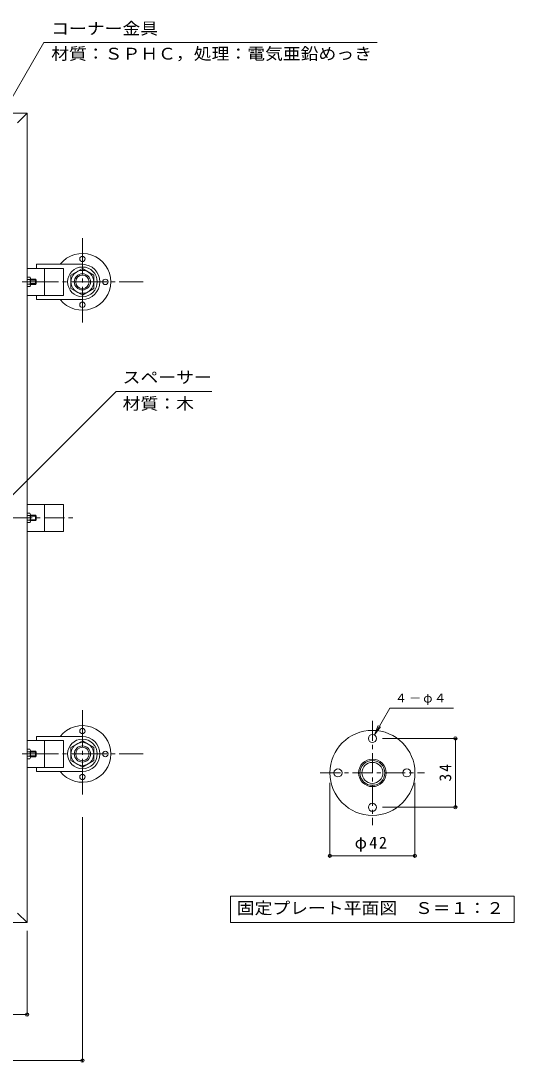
# Model space of a CAD drawing. Units: millimetres at full size, with parts at other scales. Extents: x -933 to 1138, y -790 to 804.
# Drawn here: x 719 to 1084, y 26 to 798 of the extents above; entities that cross this region are included whole.
import ezdxf
from ezdxf.enums import TextEntityAlignment as Align

# ---------------------------------------------------------------- set-up
doc = ezdxf.new("R2010")
doc.units = ezdxf.units.MM
doc.header["$LTSCALE"] = 3
doc.header["$PDMODE"] = 32
doc.header["$PDSIZE"] = 2.4
doc.linetypes.add('CHAIN1', pattern=[8, 5, -1, 1, -1])
doc.linetypes.add('CHAIN2', pattern=[12, 9, -1, 1, -1])
for name, color, linetype, lineweight in [('0-0_通り芯', 7, 'CHAIN2', 9), ('0-1_躯体', 4, 'Continuous', 9), ('0-2_仕上', 3, 'Continuous', 9), ('0-4_その他', 7, 'Continuous', 9), ('0-9', 2, 'Continuous', 9), ('0-E', 7, 'Continuous', 9)]:
    doc.layers.add(name, color=color, linetype=linetype, lineweight=lineweight)
doc.styles.add('ＭＳ ゴシック', font='')
doc.styles.get('ＭＳ ゴシック').set_extended_font_data('MS Gothic')

msp = doc.modelspace()

# ---------------------------------------------------------------- linework, layer by layer
at = {"layer": '0-0_通り芯'}
for p, q in [((764.666, 637.17), (764.666, 574.661)), ((719.988, 604.771), (809.623, 604.771)), ((764.666, 287.17), (764.666, 224.661)), ((719.988, 254.771), (809.623, 254.771))]:
    msp.add_line(p, q, dxfattribs=at)
at = {"layer": '0-1_躯体', "color": 6}
for p, q in [((730.666, 614.771), (730.666, 617.771)), ((764.666, 617.771), (730.666, 617.771)), ((730.666, 244.77), (730.666, 241.77)), ((764.666, 241.77), (730.666, 241.77))]:
    msp.add_line(p, q, dxfattribs=at)
at = {"layer": '0-1_躯体'}
for points in [[(756.166, 599.863), (756.166, 609.678), (764.666, 614.586), (773.166, 609.678), (773.166, 599.863), (764.666, 594.956)], [(756.166, 249.863), (756.166, 259.678), (764.666, 264.585), (773.166, 259.678), (773.166, 249.863), (764.666, 244.956)]]:
    msp.add_lwpolyline(points, close=True, dxfattribs=at)
at = {"layer": '0-1_躯体', "color": 6}
for points in [[(764.666, 591.771), (730.666, 591.771), (730.666, 594.771)], [(764.666, 267.77), (730.666, 267.77), (730.666, 264.77)]]:
    msp.add_lwpolyline(points, dxfattribs=at)
at = {"layer": '0-1_躯体'}
for centre, radius in [((764.666, 604.771), 11), ((764.666, 604.771), 8.5), ((764.666, 604.771), 6), ((764.666, 604.771), 5), ((764.666, 254.771), 11), ((764.666, 254.771), 8.5), ((764.666, 254.771), 6), ((764.666, 254.771), 5)]:
    msp.add_circle(centre, radius, dxfattribs=at)
at = {"layer": '0-1_躯体', "color": 6}
for centre in [(764.666, 604.771), (764.666, 254.77)]:
    msp.add_arc(centre, 13, 270, 90, dxfattribs=at)
at = {"layer": '0-2_仕上'}
for p, q in [((723.663, 729.771), (716.664, 722.771)), ((750.663, 614.771), (723.663, 614.771)), ((736.664, 594.771), (736.664, 614.771)), ((750.663, 594.771), (750.663, 614.771)), ((725.663, 608.271), (723.663, 608.271)), ((725.663, 606.469), (723.663, 606.469)), ((725.663, 603.072), (723.663, 603.072)), ((726.163, 607.37), (726.163, 602.172)), ((729.801, 606.771), (726.163, 606.771)), ((730.501, 606.071), (726.163, 606.071)), ((730.501, 603.471), (726.163, 603.471)), ((729.801, 602.771), (726.163, 602.771)), ((729.801, 606.771), (729.801, 602.771)), ((729.801, 606.771), (730.501, 606.071)), ((730.501, 603.471), (729.801, 602.771)), ((730.501, 606.071), (730.501, 603.471)), ((725.663, 601.271), (723.663, 601.271)), ((750.663, 594.771), (723.663, 594.771)), ((750.663, 439.771), (723.663, 439.771)), ((725.663, 433.271), (723.663, 433.271)), ((726.163, 432.37), (726.163, 427.171)), ((736.664, 419.771), (736.664, 439.771)), ((750.663, 419.771), (750.663, 439.771)), ((725.663, 431.469), (723.663, 431.469)), ((725.663, 428.072), (723.663, 428.072)), ((725.663, 426.271), (723.663, 426.271)), ((729.801, 431.771), (726.163, 431.771)), ((730.501, 431.07), (726.163, 431.07)), ((730.501, 428.471), (726.163, 428.471)), ((729.801, 427.77), (726.163, 427.77)), ((729.801, 431.771), (729.801, 427.77)), ((729.801, 431.771), (730.501, 431.07)), ((730.501, 428.471), (729.801, 427.77)), ((730.501, 431.07), (730.501, 428.471)), ((750.663, 419.771), (723.663, 419.771)), ((750.663, 264.771), (723.663, 264.771)), ((736.664, 264.771), (736.664, 244.77)), ((750.663, 264.771), (750.663, 244.77)), ((725.663, 258.271), (723.663, 258.271)), ((725.663, 256.469), (723.663, 256.469)), ((726.163, 252.171), (726.163, 257.37)), ((729.801, 256.771), (726.163, 256.771)), ((730.501, 256.071), (726.163, 256.071)), ((729.801, 252.771), (729.801, 256.771)), ((730.501, 256.071), (729.801, 256.771)), ((730.501, 253.471), (730.501, 256.071)), ((725.663, 253.072), (723.663, 253.072)), ((725.663, 251.271), (723.663, 251.271)), ((730.501, 253.471), (726.163, 253.471)), ((729.801, 252.771), (726.163, 252.771)), ((729.801, 252.771), (730.501, 253.471)), ((750.663, 244.77), (723.663, 244.77)), ((723.663, 129.771), (716.664, 136.77))]:
    msp.add_line(p, q, dxfattribs=at)
at = {"layer": '0-2_仕上', "linetype": 'CHAIN1'}
msp.add_line((88.453, 429.771), (759.969, 429.771), dxfattribs=at)
at = {"layer": '0-2_仕上'}
msp.add_lwpolyline([(123.664, 729.771), (723.663, 729.771), (723.663, 129.771), (123.664, 129.771)], dxfattribs=at)
for centre, radius, start, end in [((725.102, 607.37), 1.062, 301.93629, 58.0667), ((723.029, 604.771), 3.134, 327.19138, 32.80888), ((725.102, 602.172), 1.062, 301.9333, 58.06371), ((725.102, 432.37), 1.062, 301.93629, 58.0667), ((723.029, 429.771), 3.134, 327.19138, 32.80888), ((725.102, 427.171), 1.062, 301.9333, 58.06371), ((725.102, 257.37), 1.062, 301.93629, 58.0667), ((723.029, 254.771), 3.134, 327.19112, 32.80862), ((725.102, 252.171), 1.062, 301.9333, 58.06371)]:
    msp.add_arc(centre, radius, start, end, dxfattribs=at)
at = {"layer": '0-4_その他'}
for p, q in [((980.963, 268.868), (983.832, 275.798)), ((980.963, 268.868), (985.528, 274.819)), ((986.962, 266.27), (1041.862, 266.27)), ((1040.962, 215.27), (1040.962, 266.27)), ((947.962, 233.27), (947.962, 178.37)), ((1010.962, 233.27), (1010.962, 178.37)), ((986.962, 215.27), (1041.862, 215.27)), ((764.666, 207.894), (764.666, 26.61)), ((947.962, 179.27), (1010.962, 179.27)), ((723.663, 60.719), (723.663, 123.771)), ((598.663, 61.619), (723.663, 61.619)), ((82.661, 27.509), (764.666, 27.509))]:
    msp.add_line(p, q, dxfattribs=at)
at = {"layer": '0-4_その他', "color": 2}
for p, q in [((874.462, 129.771), (874.462, 149.27)), ((874.462, 149.27), (1084.462, 149.27)), ((1084.462, 129.771), (1084.462, 149.27)), ((1084.462, 129.771), (874.462, 129.771))]:
    msp.add_line(p, q, dxfattribs=at)
at = {"layer": '0-4_その他'}
msp.add_lwpolyline([(980.963, 268.868), (992.452, 288.77), (1039.587, 288.77)], dxfattribs=at)
for p in [(1040.962, 266.27), (1040.962, 215.27), (947.962, 179.27), (1010.962, 179.27), (723.663, 61.619), (764.666, 27.509)]:
    msp.add_point(p, dxfattribs=at)
at = {"layer": '0-9', "linetype": 'CHAIN1'}
for p, q in [((979.462, 279.449), (979.462, 202.092)), ((940.784, 240.77), (1018.14, 240.77))]:
    msp.add_line(p, q, dxfattribs=at)
at = {"layer": '0-9'}
for centre, radius in [((764.666, 621.771), 2), ((781.666, 604.771), 2), ((764.666, 587.771), 2), ((764.666, 271.77), 2), ((979.462, 240.77), 31.5), ((979.462, 266.27), 3), ((781.666, 254.77), 2), ((979.462, 240.77), 10.2), ((979.462, 240.77), 9.22), ((979.462, 240.77), 7.8), ((764.666, 237.77), 2), ((953.962, 240.77), 3), ((1004.962, 240.77), 3), ((979.462, 215.27), 3)]:
    msp.add_circle(centre, radius, dxfattribs=at)
for centre in [(764.666, 604.771), (764.666, 254.77)]:
    msp.add_arc(centre, 21, 218.24654, 141.75346, dxfattribs=at)
at = {"layer": '0-E'}
for p, q in [((692.626, 706.801), (736.204, 782.28)), ((736.204, 782.28), (983.021, 782.28)), ((712.175, 445.998), (789.666, 523.489)), ((789.666, 523.489), (860.469, 523.489))]:
    msp.add_line(p, q, dxfattribs=at)

# ---------------------------------------------------------------- texts
at = {"layer": '0-4_その他', "color": 2, "style": 'ＭＳ ゴシック', "width": 1.1}
msp.add_text('固定プレート平面図\u3000Ｓ＝１：２', height=8.798, dxfattribs=at).set_placement((878.962, 133.52), align=Align.BOTTOM_LEFT)
at = {"layer": '0-4_その他', "insert": (996.079, 291.155), "char_height": 6.598, "attachment_point": 7, "style": 'ＭＳ ゴシック'}
msp.add_mtext('\\T1.17;４－φ４', dxfattribs=at)
at = {"layer": '0-4_その他', "color": 2, "insert": (1037.962, 234.395), "char_height": 8.798, "attachment_point": 7, "rotation": 90, "style": 'ＭＳ ゴシック'}
msp.add_mtext('\\T1.27;\\W0.95;34', dxfattribs=at)
at = {"layer": '0-4_その他', "color": 2, "insert": (966.337, 182.27), "char_height": 8.798, "attachment_point": 7, "style": 'ＭＳ ゴシック'}
msp.add_mtext('\\T1.19;φ42', dxfattribs=at)
at = {"layer": '0-E', "color": 2, "style": 'ＭＳ ゴシック', "width": 1.1}
for s, p in [('コーナー金具', (741.521, 785.54)), ('材質：ＳＰＨＣ，処理：電気亜鉛めっき', (741.521, 766.867)), ('スペーサー', (794.469, 526.972)), ('材質：木', (794.469, 507.489))]:
    msp.add_text(s, height=8.798, dxfattribs=at).set_placement(p, align=Align.BOTTOM_LEFT)

doc.saveas('drawing.dxf')
